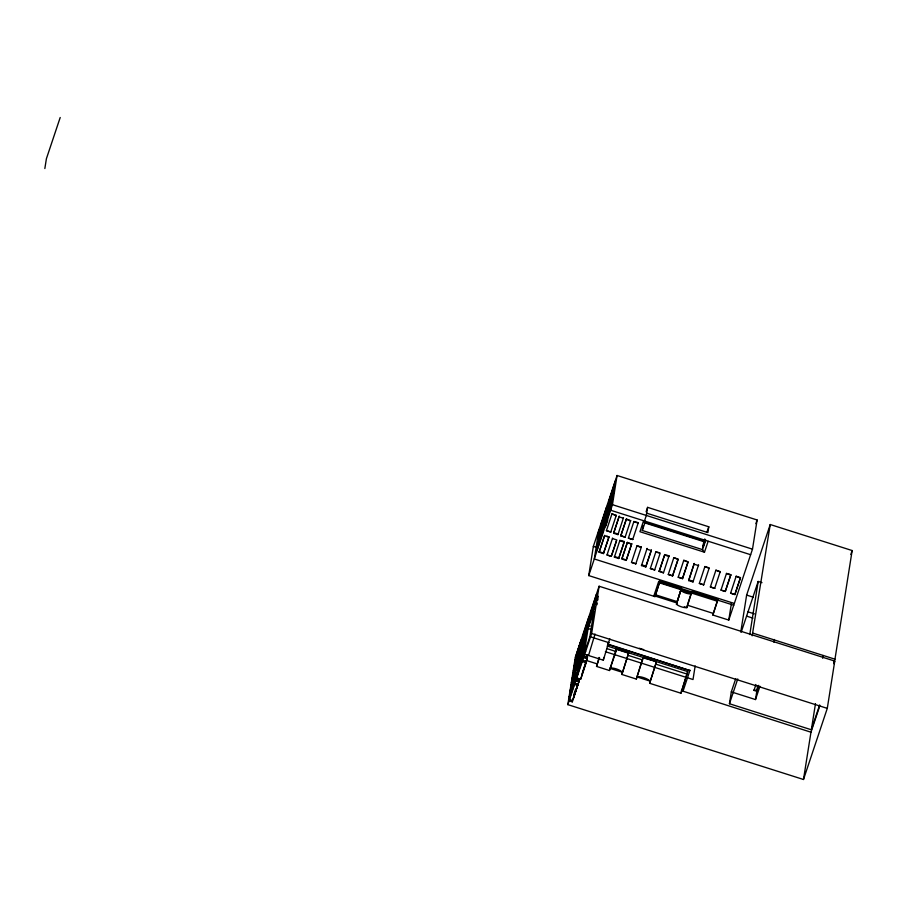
<?xml version="1.0" encoding="UTF-8"?>
<svg xmlns="http://www.w3.org/2000/svg" width="897" height="897" viewBox="0 0 897 897"><rect width="100%" height="100%" fill="white"/><g stroke="black" fill="none" stroke-linecap="round" stroke-linejoin="round"><path stroke-width="1.35" d="M44.85 168.546L46.397 158.735L60.2 117.507M567.835 704.638L575.369 656.985L599.106 586.234L834.759 661.089L827.281 708.372L803.488 779.493L567.835 704.638L591.628 633.517L599.106 586.234M575.011 679.085L569.303 696.846L575.011 679.085L579.271 680.442L572.286 701.858L568.687 700.714L574.383 682.953L577.982 684.108L577.769 685.476L574.158 684.333L574.383 682.953M575.515 667.603L574.002 667.133L574.215 665.753L579.697 649.372L581.211 649.854L580.987 651.222L579.484 650.74L579.697 649.372M655.079 596.023L676.686 602.896L681.294 589.138L659.676 582.276L654.978 596.628L588.735 575.582L593.343 546.396L617.069 475.488L757.113 519.98L752.493 549.166L728.768 620.074L712.846 615.017L717.701 599.611L691.912 591.415L687.719 603.916M575.145 677.751L575.369 676.383L569.662 694.143L575.145 677.751L579.047 678.995M577.163 665.17L571.456 682.931L577.163 665.17L579.26 665.832M576.02 672.571L570.324 690.331L576.02 672.571L578.251 673.288M576.749 668.097L571.053 685.846L576.749 668.097L578.722 668.714M578.038 660.439L572.331 678.199L578.038 660.439L580.157 661.111M579.137 653.24L573.441 671.001L579.137 653.24L581.021 653.846M580.314 645.874L574.618 663.634L580.314 645.874L581.828 646.356M580.628 644.169L580.841 642.801L582.355 643.272L582.131 644.651L580.628 644.169L575.145 660.562L580.841 642.801M581.222 640.021L575.526 657.77L581.222 640.021L582.725 640.492M598.904 529.779L594.296 558.966L734.329 603.457M572.286 701.858L572.499 700.49L568.9 699.346M576.379 677.784L582.075 660.035L586.403 661.403L586.178 662.782L580.707 679.164L576.379 677.784L582.075 660.035M580.269 653.599L580.045 654.967L585.752 637.206L580.146 653.745M580.852 650.056L580.639 651.435L586.335 633.674L580.763 650.247M573.564 698.202L579.271 680.442M599.409 535.105L599.196 536.473L604.892 518.713L599.409 535.105L600.452 535.431M600.396 529.622L600.171 530.99L605.879 513.241L600.396 529.622L601.539 529.981M601.225 524.196L606.921 506.435L600.799 526.505L606.495 508.745M582.736 655.942L577.04 673.703L582.736 655.942L587.457 657.434L580.707 679.164M583.095 653.823L583.308 652.455L577.612 670.216L583.095 653.823L603.322 660.181L609.792 638.72M583.611 650.639L583.824 649.271L578.128 667.032L583.611 650.639L585.651 651.289M584.373 645.335L578.677 663.096L584.373 645.335L586.537 646.019M606.832 536.014L608.917 537.202L603.434 553.595L599.106 552.216L604.668 535.33M587.782 625.22L582.086 642.97L587.782 625.22L590.271 626.005M588.869 618.089L589.082 616.71L583.386 634.471L588.869 618.089L591.201 618.829M603.569 526.158L603.782 524.79L598.086 542.55L605.094 521.572M604.544 521L598.848 538.761L604.544 521L605.497 521.303M588.096 628.517L584.059 654.059L589.89 636.635L593.926 611.092L588.096 628.517L591.471 629.582M611.16 503.34L611.384 501.972L605.677 519.722L612.348 500.257M604.937 524.812L610.633 507.052L604.937 524.812L605.879 525.115M606.563 514.945L606.338 516.324L612.046 498.564L606.563 514.945L607.504 515.248M606.753 513.813L612.46 496.052L606.753 513.813L607.706 514.116M607.807 507.41L608.659 507.691L608.446 509.059L607.594 508.79L607.807 507.41L613.29 491.029L614.142 491.298L612.875 495.088M608.424 503.766L614.479 483.819L608.783 501.58M581.761 675.194L581.974 673.826M606.697 520.047L606.91 518.679L605.901 518.354M609.377 504.069L609.59 502.69L608.637 502.387M586.212 656.929L586.425 655.55M596.09 597.11L590.394 614.871L596.09 597.11L598.333 597.828M606.428 530.643L610.756 532.022L606.428 530.643L611.978 513.813L616.239 515.629L611.978 513.813M595.305 602.593L589.598 620.354L595.305 602.593L597.413 603.266M595.776 599.555L590.069 617.315L595.776 599.555L597.761 600.183M596.314 595.765L596.539 594.397L590.843 612.158L596.314 595.765L598.333 596.415M610.969 504.731L605.273 522.491L611.306 503.912M603.434 553.595L608.996 536.709M607.594 508.79L613.29 491.029M613.772 488.282L608.065 506.043L614.12 486.006L615.073 486.309M615.219 481.05L610.599 510.236L750.643 554.716M588.735 575.582L612.46 504.686L617.069 475.488M607.022 554.963L611.339 556.342L607.022 554.963L612.584 538.043M595.014 634.033L588.544 655.483M613.615 533.255L619.199 516.246L613.615 533.255L617.943 534.623L623.516 517.614M616.261 648.879L609.478 670.53L596.539 666.415L599.073 657.479M614.389 557.138L614.49 556.521L618.818 557.9L618.717 558.517L614.389 557.138L619.973 540.14L619.872 540.756L624.2 542.124L618.717 558.517M617.943 534.623L618.033 534.007L613.716 532.627M630.658 520.439L625.108 537.225L620.791 535.845L626.33 519.071L630.591 520.843L626.33 519.071M603.322 660.181L603.748 657.49M624.2 542.124L624.301 541.519L621.049 540.487M625.108 537.225L620.847 535.453M627.328 542.663L631.656 544.031L626.173 560.412L621.856 559.044L627.328 542.663L631.656 544.031M628.382 538.133L632.71 539.501L628.382 538.133L633.932 521.359M626.173 560.412L631.735 543.548M609.478 670.53L616.833 649.047A6.896 2.086 18.5 0 1 628.102 652.624L628.606 653.195L621.879 674.466L636.321 679.051L643.104 657.4M631.499 562.408L635.827 563.776L631.499 562.408L637.049 545.567M708.159 541.227L704.481 552.216L702.508 549.626L642.286 530.486L643.059 525.575M638.137 545.903L641.31 547.394L636.982 546.015M646.681 513.162L707.879 532.605L708.798 526.797L647.6 507.354L646.322 515.439L644.461 520.989M641.49 565.581L641.613 564.785L645.93 566.164L645.806 566.96L641.49 565.581L647.096 548.403L646.961 549.199L651.289 550.567L645.806 566.96M621.879 674.466L628.674 652.825M650.336 568.552L654.653 569.92L650.336 568.552L655.886 551.689M636.321 679.051L643.048 657.781L643.799 657.613A7.703 2.332 18.5 0 1 655.819 661.425L656.447 662.042L649.641 683.29L680.935 693.224L687.719 671.573L607.202 645.997M654.978 596.628L659.889 580.942L681.507 587.804L676.473 604.286L681.507 587.804M665.798 554.851L669.039 555.882L663.466 572.835L659.149 571.456L664.711 554.514M659.889 580.942L659.587 582.882L717.443 601.259L712.846 615.017M663.466 572.835L659.239 570.896M669.039 555.882L668.949 556.443L664.632 555.075L659.149 571.456M668.276 574.472L672.604 575.84L668.276 574.472L673.815 557.699L678.143 559.078L672.66 575.459M649.641 683.29L656.436 661.638L643.048 657.781M673.815 557.699L678.076 559.459L672.604 575.84M678.21 577.22L682.539 578.599L678.21 577.22L683.783 560.311L687.024 561.343M683.783 560.311L688.021 562.217L682.539 578.599M688.649 580.583L694.244 563.495L688.649 580.583L692.977 581.951L698.572 564.875L698.46 565.57L694.132 564.202M692.977 581.951L693.089 581.256L688.761 579.888M691.912 591.415L686.923 607.605A6.279 1.895 18.5 0 1 681.563 606.865A6.279 1.895 18.5 0 1 676.495 604.23M704.717 538.985L702.912 547.45L705.569 539.489M680.935 693.224L687.719 671.573M707.015 531.831L708.798 526.797M699.346 583.42L703.674 584.799L699.346 583.42L704.907 566.534L709.235 567.913L703.674 584.799M803.488 779.493L810.966 732.21L681.339 690.645M704.907 566.534L709.157 568.418M607.628 644.035L689.939 670.564L607.572 644.405M695.164 665.91L693.011 679.534L605.385 651.704M710.368 586.963L714.685 588.342L710.368 586.963L715.907 570.2L720.235 571.568L714.685 588.342M715.907 570.2L720.168 571.961M717.443 601.259L717.701 599.611M720.997 590.08L725.325 591.459L720.997 590.08L726.559 573.217M725.325 591.459L730.887 574.585L725.404 590.966M730.595 593.164L734.923 594.543L730.595 593.164L736.157 576.255L740.485 577.623L734.923 594.543M728.768 620.074L731.504 602.829M736.157 576.255L740.406 578.15M819.656 704.93L811.348 729.766L729.44 703.741L731.313 691.879L735.753 678.614M740.787 631.97L746.629 595.092L770.231 524.521L852.15 550.545L834.961 659.194L833.649 663.118M749.78 634.549L758.178 581.447L761.99 582.669M752.168 635.794L770.231 524.521M731.313 691.879L755.498 699.559L756.799 691.295L754.018 690.41L754.119 689.782L756.9 690.668L758.671 685.364M756.9 690.668L757.707 685.611M773.954 642.23L774.391 639.505M811.348 729.766L815.485 703.629M822.661 658.241L823.098 655.494M608.345 511.481L612.987 497.622M605.071 522.559L597.66 545.443L603.367 527.683L604.544 528.064M607.336 517.412L608.603 513.633M605.71 526.259L607.818 519.957M599.106 552.216L604.589 535.834L608.917 537.202M610.756 532.022L616.306 515.192M574.002 667.133L579.484 650.74M611.429 555.792L616.486 540.667M611.339 556.342L616.822 539.949L612.505 538.581M620.791 535.845L626.263 519.464M568.687 700.714L574.158 684.333M618.818 557.9L624.301 541.519M573.564 695.377L575.672 689.075M586.212 657.557L587.053 655.034M586.414 657.669L587.255 655.146M586.56 657.826L587.4 655.303M572.925 699.223L577.982 684.108M586.761 657.938L587.613 655.415M582.4 672.559L587.457 657.434M627.407 542.18L621.924 558.562L626.252 559.941M632.71 539.501L638.249 522.738L635.009 521.706M646.109 511.806L647.6 507.354M643.609 520.72L639.931 531.708L704.481 552.216M596.539 666.415L599.521 657.523M635.827 563.776L641.377 546.935M645.93 566.164L651.413 549.783M654.653 569.92L660.214 553.057L655.819 552.171M653.745 596.236L658.712 581.402L733.735 605.228M682.617 578.072L688.1 561.679M682.92 691.542L689.995 670.194M755.879 523.669L757.113 519.98M735.002 594.005L740.485 577.623M741.247 632.049L758.178 581.447M729.44 703.741L737.749 678.917M754.018 690.41L755.891 684.478M756.799 691.295L758.582 685.992M755.498 699.559L759.938 686.295M850.838 554.469L852.15 550.545M810.966 732.21L819.78 705.872M833.885 663.724L834.759 661.089M642.286 530.486L645.436 521.303M705.659 540.431L702.508 549.626L703.865 541.026L644.954 522.312M614.266 485.199L615.308 485.524M613.077 492.408L613.929 492.677M612.236 497.431L613.189 497.734M612.46 504.686L752.493 549.166M610.42 508.431L611.362 508.734M606.282 510.124L607.235 510.427M643.956 522.626L703.831 541.642M619.098 516.863L623.426 518.242M633.865 521.751L638.193 523.119M604.331 522.379L605.284 522.682M605.15 523.433L606.103 523.736M601.438 522.816L602.549 523.175M727.646 573.553L729.799 574.237M726.48 573.699L730.808 575.078M656.974 552.036L659.138 552.72M593.343 546.396L597.346 547.675M746.629 595.092L753.233 597.189M599.196 551.711L603.513 553.09M748.008 611.844L754.399 613.873M746.573 616.127L752.964 618.156M655.281 594.7L676.899 601.562M713.104 613.369L687.304 605.172L686.923 607.605L684.31 606.776M753.043 633.181L834.961 659.194M595.877 598.49L598.108 599.196M595.081 603.961L597.2 604.634M639.359 648.273L643.676 649.641M591.628 633.517L827.281 708.372M589.89 636.635L609.153 642.757M616.205 649.249L628.606 653.195M606.798 648.587L615.858 651.457M628.259 655.404L642.701 659.99M656.021 664.217L687.315 674.163M581.009 641.389L582.512 641.871M580.101 647.253L581.615 647.724M578.924 654.619L580.796 655.214M582.523 657.31L587.232 658.813M586.795 660.607L596.942 663.836M581.861 661.403L586.178 662.782M576.939 666.538L579.036 667.211M576.536 669.465L578.498 670.093M575.807 673.95L578.038 674.656M574.786 680.464L579.047 681.81M572.981 673.725L572.768 675.105L578.464 657.344L572.981 673.725M579.428 658.342L579.215 659.721L584.911 641.96L579.428 658.342M581.447 646.21L581.222 647.578L586.918 629.817L581.447 646.21M583.151 635.805L582.938 637.184L588.634 619.423L583.151 635.805M582.972 637.924L582.747 639.303L588.454 621.543L582.972 637.924M597.391 546.923L597.178 548.302L602.874 530.542L597.391 546.923M597.088 549.031L596.864 550.41L602.571 532.65L597.088 549.031M599.88 532.493L599.656 533.872L605.363 516.111L599.88 532.493M600.799 527.088L600.586 528.468L606.282 510.707L600.799 527.088M589.239 622.641L589.026 624.02L594.722 606.26L589.239 622.641M604.757 525.956L604.544 527.335L610.24 509.574L604.757 525.956M607.426 509.888L607.202 511.256L612.909 493.507L607.426 509.888M691.52 593.859L681.07 590.54A6.279 1.895 18.5 0 0 686.138 593.175A6.279 1.895 18.5 0 0 691.52 593.859M622.226 672.257L609.825 668.321A6.896 2.086 18.5 0 1 616.25 668.882A6.896 2.086 18.5 0 1 622.226 672.257M650.067 681.103L636.668 676.843A7.703 2.332 18.5 0 1 643.586 677.594A7.703 2.332 18.5 0 1 650.067 681.103"/></g></svg>
